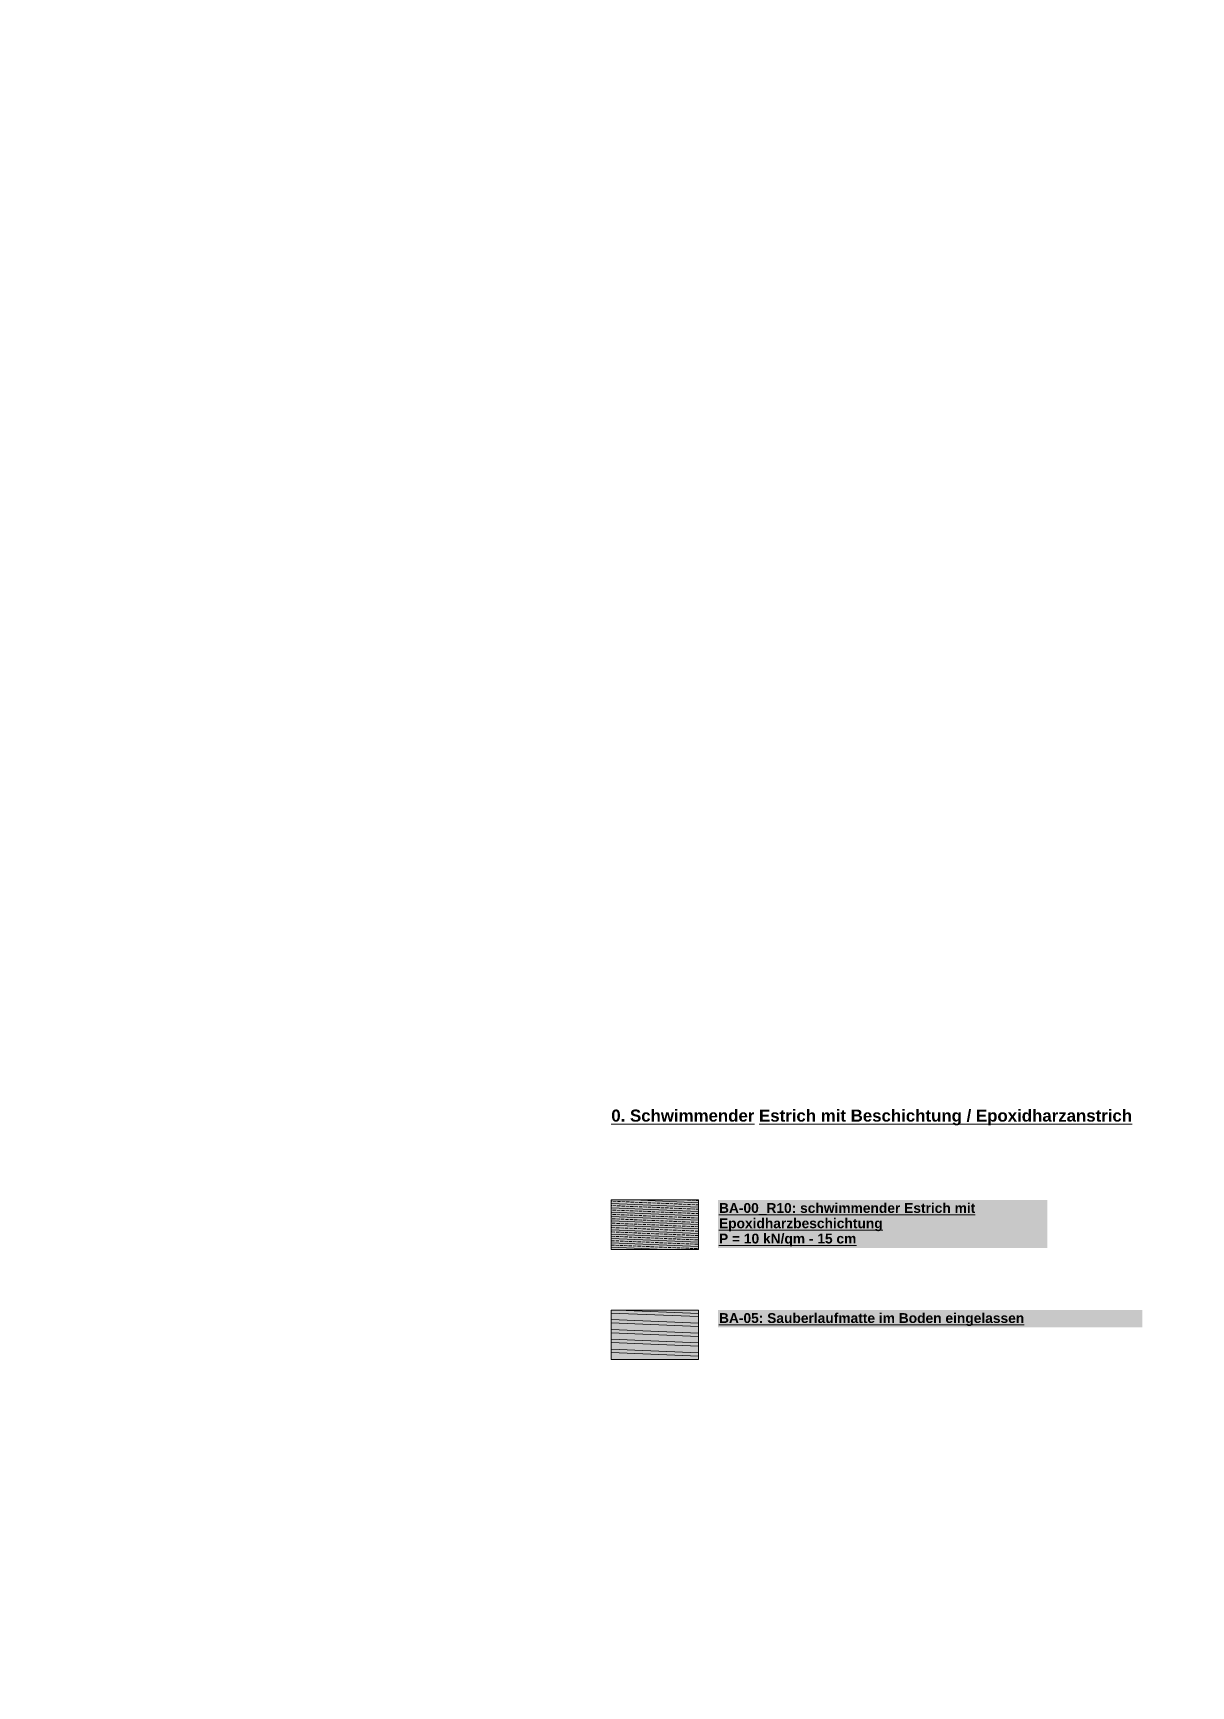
# Model space of a CAD drawing. Header units: metres. Extents: x 101 to 346, y 66 to 213.
# Drawn here: x 146 to 198.9, y 125.7 to 201.2 of the extents above; entities that cross this region are included whole.
import ezdxf

# ---------------------------------------------------------------- set-up
doc = ezdxf.new("R2010")
doc.units = ezdxf.units.M
doc.header["$MEASUREMENT"] = 0
doc.linetypes.add('Wipeout_Contour', pattern=[1, 0, -1])
for name, color, linetype in [('20  Boden Aufbauten', 7, 'Continuous'), ('20  Boden Aufbauten_Deckschraffur', 7, 'Continuous'), ('40 Text Legende', 7, 'Continuous'), ('Neubau_40 Text Legende', 7, 'Continuous')]:
    doc.layers.add(name, color=color, linetype=linetype)
doc.styles.add('ERSTELLTER_STIL_2', font='arial.ttf')

msp = doc.modelspace()

# ---------------------------------------------------------------- texts
at = {"layer": '40 Text Legende', "color": 7, "linetype": 'Continuous', "lineweight": 13, "insert": (172.445, 152.028), "char_height": 0.55, "attachment_point": 1, "style": 'ERSTELLTER_STIL_2'}
msp.add_mtext('\\A1;{\\pql;\\fArial|b1|i0|c0|p38;\\L\\L0. \\fArial|b1|i0|c0|p38;S\\fArial|b1|i0|c0|p38;chwimmender Estrich mit Beschichtung / Epoxidharzanstrich}', dxfattribs=at)

# ---------------------------------------------------------------- wipeouts: each hides what was drawn before it
at = {"color": 254, "linetype": 'Wipeout_Contour', "lineweight": 0, "ltscale": 1082.147918}
msp.add_wipeout([(174.569, 186.038), (202.719, 186.038), (202.719, 201.181), (174.569, 201.181)], dxfattribs=at)
at = {"color": 254, "linetype": 'Wipeout_Contour', "lineweight": 0, "ltscale": 935.64849}
msp.add_wipeout([(149.642, 159.14), (177.793, 159.14), (177.793, 174.284), (149.642, 174.284)], dxfattribs=at)

# ---------------------------------------------------------------- next in the draw order: wipeouts: each hides what was drawn before it
at = {"color": 254, "linetype": 'Wipeout_Contour', "lineweight": 0, "ltscale": 934.614073}
msp.add_wipeout([(149.272, 159.14), (177.423, 159.14), (177.423, 174.284), (149.272, 174.284)], dxfattribs=at)
at = {"color": 254, "linetype": 'Wipeout_Contour', "lineweight": 0, "ltscale": 946.44872}
msp.add_wipeout([(170.742, 139.826), (198.893, 139.826), (198.893, 154.969), (170.742, 154.969)], dxfattribs=at)

# ---------------------------------------------------------------- next in the draw order: hatches: boundary and pattern name
at = {"layer": '20  Boden Aufbauten_Deckschraffur', "linetype": 'Continuous', "lineweight": 18, "true_color": 0x006300}
msp.add_hatch(color=98, dxfattribs=at).paths.add_polyline_path([(172.445, 145.64), (176.428, 145.64), (176.428, 147.902), (172.445, 147.902)])
at = {"layer": '20  Boden Aufbauten_Deckschraffur', "linetype": 'Continuous', "lineweight": 0, "true_color": 0xffffff}
h = msp.add_hatch(dxfattribs=at)
h.set_pattern_fill('Estrich_0007', style=0, pattern_type=2)
h.set_pattern_definition([(357.60545, (329.76636, 274.88207), (0.00835614, 0.19982536), []), (357.60545, (329.77053, 274.98198), (0.00835614, 0.19982536), [0.15, -0.05])])
h.paths.add_polyline_path([(172.445, 145.64), (176.428, 145.64), (176.428, 147.902), (172.445, 147.902)])
at = {"layer": '20  Boden Aufbauten_Deckschraffur', "linetype": 'Continuous', "lineweight": 18}
msp.add_hatch(color=9, dxfattribs=at).paths.add_polyline_path([(172.445, 140.615), (176.428, 140.615), (176.428, 142.877), (172.445, 142.877)])
at = {"layer": '20  Boden Aufbauten_Deckschraffur', "linetype": 'Continuous', "lineweight": 0, "true_color": 0xffffff}
h = msp.add_hatch(dxfattribs=at)
h.set_pattern_fill('Stahl_0007', style=0, pattern_type=2)
h.set_pattern_definition([(357.60545, (329.76636, 274.88207), (0.0188013, 0.4496071), []), (357.60545, (329.7726, 275.03194), (0.0188013, 0.4496071), [])])
h.paths.add_polyline_path([(172.445, 140.615), (176.428, 140.615), (176.428, 142.877), (172.445, 142.877)])
at = {"layer": 'Neubau_40 Text Legende', "linetype": 'Continuous', "lineweight": 0, "true_color": 0xffffff}
for points in [[(177.322, 145.701), (192.357, 145.701), (192.357, 147.902), (177.322, 147.902)], [(177.322, 142.09), (196.695, 142.09), (196.695, 142.877), (177.322, 142.877)]]:
    msp.add_hatch(color=7, dxfattribs=at).paths.add_polyline_path(points)

# ---------------------------------------------------------------- next in the draw order: linework, layer by layer
at = {"layer": '20  Boden Aufbauten', "color": 7, "linetype": 'Continuous', "lineweight": 13, "ltscale": 1000, "flags": 128}
for points in [[(172.445, 145.64), (176.428, 145.64), (176.428, 147.902), (172.445, 147.902)], [(172.445, 140.615), (176.428, 140.615), (176.428, 142.877), (172.445, 142.877)]]:
    msp.add_lwpolyline(points, close=True, dxfattribs=at)

# ---------------------------------------------------------------- next in the draw order: texts
at = {"layer": '40 Text Legende', "color": 7, "linetype": 'Continuous', "lineweight": 13, "attachment_point": 1, "style": 'ERSTELLTER_STIL_2'}
for s, insert, char_height in [('\\A1;{\\pql;\\fArial|b1|i0|c0|p38;\\L\\L0. \\fArial|b1|i0|c0|p38;S\\fArial|b1|i0|c0|p38;chwimmender Estrich mit Beschichtung / Epoxidharzanstrich}', (172.445, 152.028), 0.55), ('\\A1;{\\pql;\\fArial|b1|i0|c0|p38;\\L\\LBA-05:\\fArial|b1|i0|c0|p38; Sauberlaufmatte im Boden eingelassen}', (177.362, 142.734), 0.45)]:
    msp.add_mtext(s, dxfattribs=dict(at, insert=insert, char_height=char_height))
at = {"layer": '40 Text Legende', "color": 7, "linetype": 'Continuous', "lineweight": 13, "insert": (177.362, 147.76), "char_height": 0.45, "width": 14.95528, "attachment_point": 1, "line_spacing_factor": 0.930559, "style": 'ERSTELLTER_STIL_2'}
msp.add_mtext('\\A1;{\\pql;\\fArial|b1|i0|c0|p38;\\L\\LBA-00_R10:\\fArial|b1|i0|c0|p38; schwimmender Estrich mit Epoxidharzbeschichtung\\P\\pql;\\fArial|b1|i0|c0|p38;P = 10 kN/qm - 15 cm}', dxfattribs=at)

# ---------------------------------------------------------------- next in the draw order: wipeouts: each hides what was drawn before it
at = {"color": 254, "linetype": 'Wipeout_Contour', "lineweight": 0, "ltscale": 925.698361}
msp.add_wipeout([(146.044, 159.159), (174.194, 159.159), (174.194, 174.303), (146.044, 174.303)], dxfattribs=at)

# ---------------------------------------------------------------- next in the draw order: wipeouts: each hides what was drawn before it
at = {"color": 254, "linetype": 'Wipeout_Contour', "lineweight": 0, "ltscale": 998.572679}
msp.add_wipeout([(178.597, 150.654), (199.924, 150.654), (199.924, 174.214), (178.597, 174.214)], dxfattribs=at)

# ---------------------------------------------------------------- next in the draw order: wipeouts: each hides what was drawn before it
at = {"color": 254, "linetype": 'Wipeout_Contour', "lineweight": 0, "ltscale": 1062.556133}
msp.add_wipeout([(195.477, 155.376), (223.627, 155.376), (223.627, 170.519), (195.477, 170.519)], dxfattribs=at)

# ---------------------------------------------------------------- next in the draw order: wipeouts: each hides what was drawn before it
at = {"color": 254, "linetype": 'Wipeout_Contour', "lineweight": 0, "ltscale": 997.450341}
msp.add_wipeout([(178.227, 150.654), (199.554, 150.654), (199.554, 174.214), (178.227, 174.214)], dxfattribs=at)

# ---------------------------------------------------------------- next in the draw order: wipeouts: each hides what was drawn before it
at = {"color": 254, "linetype": 'Wipeout_Contour', "lineweight": 0, "ltscale": 3696.91351}
msp.add_wipeout([(198.67, 98.622), (221.113, 98.622), (221.113, 154.599), (223.33, 154.599), (223.33, 147.224), (244.92, 147.224), (244.92, 173.407), (223.449, 173.407), (223.449, 174.09), (202.121, 174.09), (202.121, 154.599), (203.059, 154.599), (203.059, 142.93), (198.67, 142.93)], dxfattribs=at)

# ---------------------------------------------------------------- next in the draw order: wipeouts: each hides what was drawn before it
at = {"color": 254, "linetype": 'Wipeout_Contour', "lineweight": 0, "ltscale": 1050.182156}
msp.add_wipeout([(175.035, 174.233), (203.185, 174.233), (203.185, 189.377), (175.035, 189.377)], dxfattribs=at)
at = {"color": 254, "linetype": 'Wipeout_Contour', "lineweight": 0, "ltscale": 915.157406}
msp.add_wipeout([(170.742, 126.931), (198.893, 126.931), (198.893, 142.075), (170.742, 142.075)], dxfattribs=at)

# ---------------------------------------------------------------- next in the draw order: hatches: boundary and pattern name
at = {"layer": '20  Boden Aufbauten_Deckschraffur', "linetype": 'Continuous', "lineweight": 18}
msp.add_hatch(color=9, dxfattribs=at).paths.add_polyline_path([(176.428, 142.075), (172.445, 142.075), (172.445, 140.615), (176.428, 140.615)])
at = {"layer": '20  Boden Aufbauten_Deckschraffur', "linetype": 'Continuous', "lineweight": 0, "true_color": 0xffffff}
h = msp.add_hatch(dxfattribs=at)
h.set_pattern_fill('Stahl_0009', style=0, pattern_type=2)
h.set_pattern_definition([(357.60545, (329.76636, 274.88207), (0.0188013, 0.4496071), []), (357.60545, (329.7726, 275.03194), (0.0188013, 0.4496071), [])])
h.paths.add_polyline_path([(176.428, 142.075), (172.445, 142.075), (172.445, 140.615), (176.428, 140.615)])

# ---------------------------------------------------------------- next in the draw order: linework, layer by layer
at = {"layer": '20  Boden Aufbauten', "color": 7, "linetype": 'Continuous', "lineweight": 13, "ltscale": 1000, "flags": 128}
msp.add_lwpolyline([(172.445, 142.075), (172.445, 140.615), (176.428, 140.615), (176.428, 142.075)], dxfattribs=at)

# ---------------------------------------------------------------- next in the draw order: texts
at = {"layer": '40 Text Legende', "color": 7, "linetype": 'Continuous', "lineweight": 13, "insert": (177.362, 142.734), "char_height": 0.45, "attachment_point": 1, "style": 'ERSTELLTER_STIL_2'}
msp.add_mtext('\\A1;{\\pql;\\fArial|b1|i0|c0|p38;\\L\\LBA-05:\\fArial|b1|i0|c0|p38; Sauberlaufmatte im Boden eingelassen}', dxfattribs=at)

# ---------------------------------------------------------------- next in the draw order: wipeouts: each hides what was drawn before it
at = {"color": 254, "linetype": 'Wipeout_Contour', "lineweight": 0, "ltscale": 987.751488}
msp.add_wipeout([(174.998, 150.673), (196.326, 150.673), (196.326, 174.233), (174.998, 174.233)], dxfattribs=at)

# ---------------------------------------------------------------- next in the draw order: texts
at = {"layer": '40 Text Legende', "color": 7, "linetype": 'Continuous', "lineweight": 13, "insert": (172.445, 152.028), "char_height": 0.55, "attachment_point": 1, "style": 'ERSTELLTER_STIL_2'}
msp.add_mtext('\\A1;{\\pql;\\fArial|b1|i0|c0|p38;\\L\\L0. \\fArial|b1|i0|c0|p38;S\\fArial|b1|i0|c0|p38;chwimmender Estrich mit Beschichtung / Epoxidharzanstrich}', dxfattribs=at)

# ---------------------------------------------------------------- next in the draw order: wipeouts: each hides what was drawn before it
at = {"color": 254, "linetype": 'Wipeout_Contour', "lineweight": 0, "ltscale": 3659.981204}
msp.add_wipeout([(195.441, 98.641), (217.885, 98.641), (217.885, 154.618), (220.101, 154.618), (220.101, 147.243), (241.692, 147.243), (241.692, 173.426), (220.22, 173.426), (220.22, 174.109), (198.893, 174.109), (198.893, 154.618), (199.831, 154.618), (199.831, 142.949), (195.441, 142.949)], dxfattribs=at)

# ---------------------------------------------------------------- next in the draw order: hatches: boundary and pattern name
at = {"layer": 'Neubau_40 Text Legende', "linetype": 'Continuous', "lineweight": 0, "true_color": 0xffffff}
msp.add_hatch(color=7, dxfattribs=at).paths.add_polyline_path([(196.695, 142.877), (195.441, 142.877), (195.441, 142.09), (196.695, 142.09)])

# ---------------------------------------------------------------- next in the draw order: texts
at = {"layer": '40 Text Legende', "color": 7, "linetype": 'Continuous', "lineweight": 13, "insert": (172.445, 152.028), "char_height": 0.55, "attachment_point": 1, "style": 'ERSTELLTER_STIL_2'}
msp.add_mtext('\\A1;{\\pql;\\fArial|b1|i0|c0|p38;\\L\\L0. \\fArial|b1|i0|c0|p38;S\\fArial|b1|i0|c0|p38;chwimmender Estrich mit Beschichtung / Epoxidharzanstrich}', dxfattribs=at)

doc.saveas('drawing.dxf')
